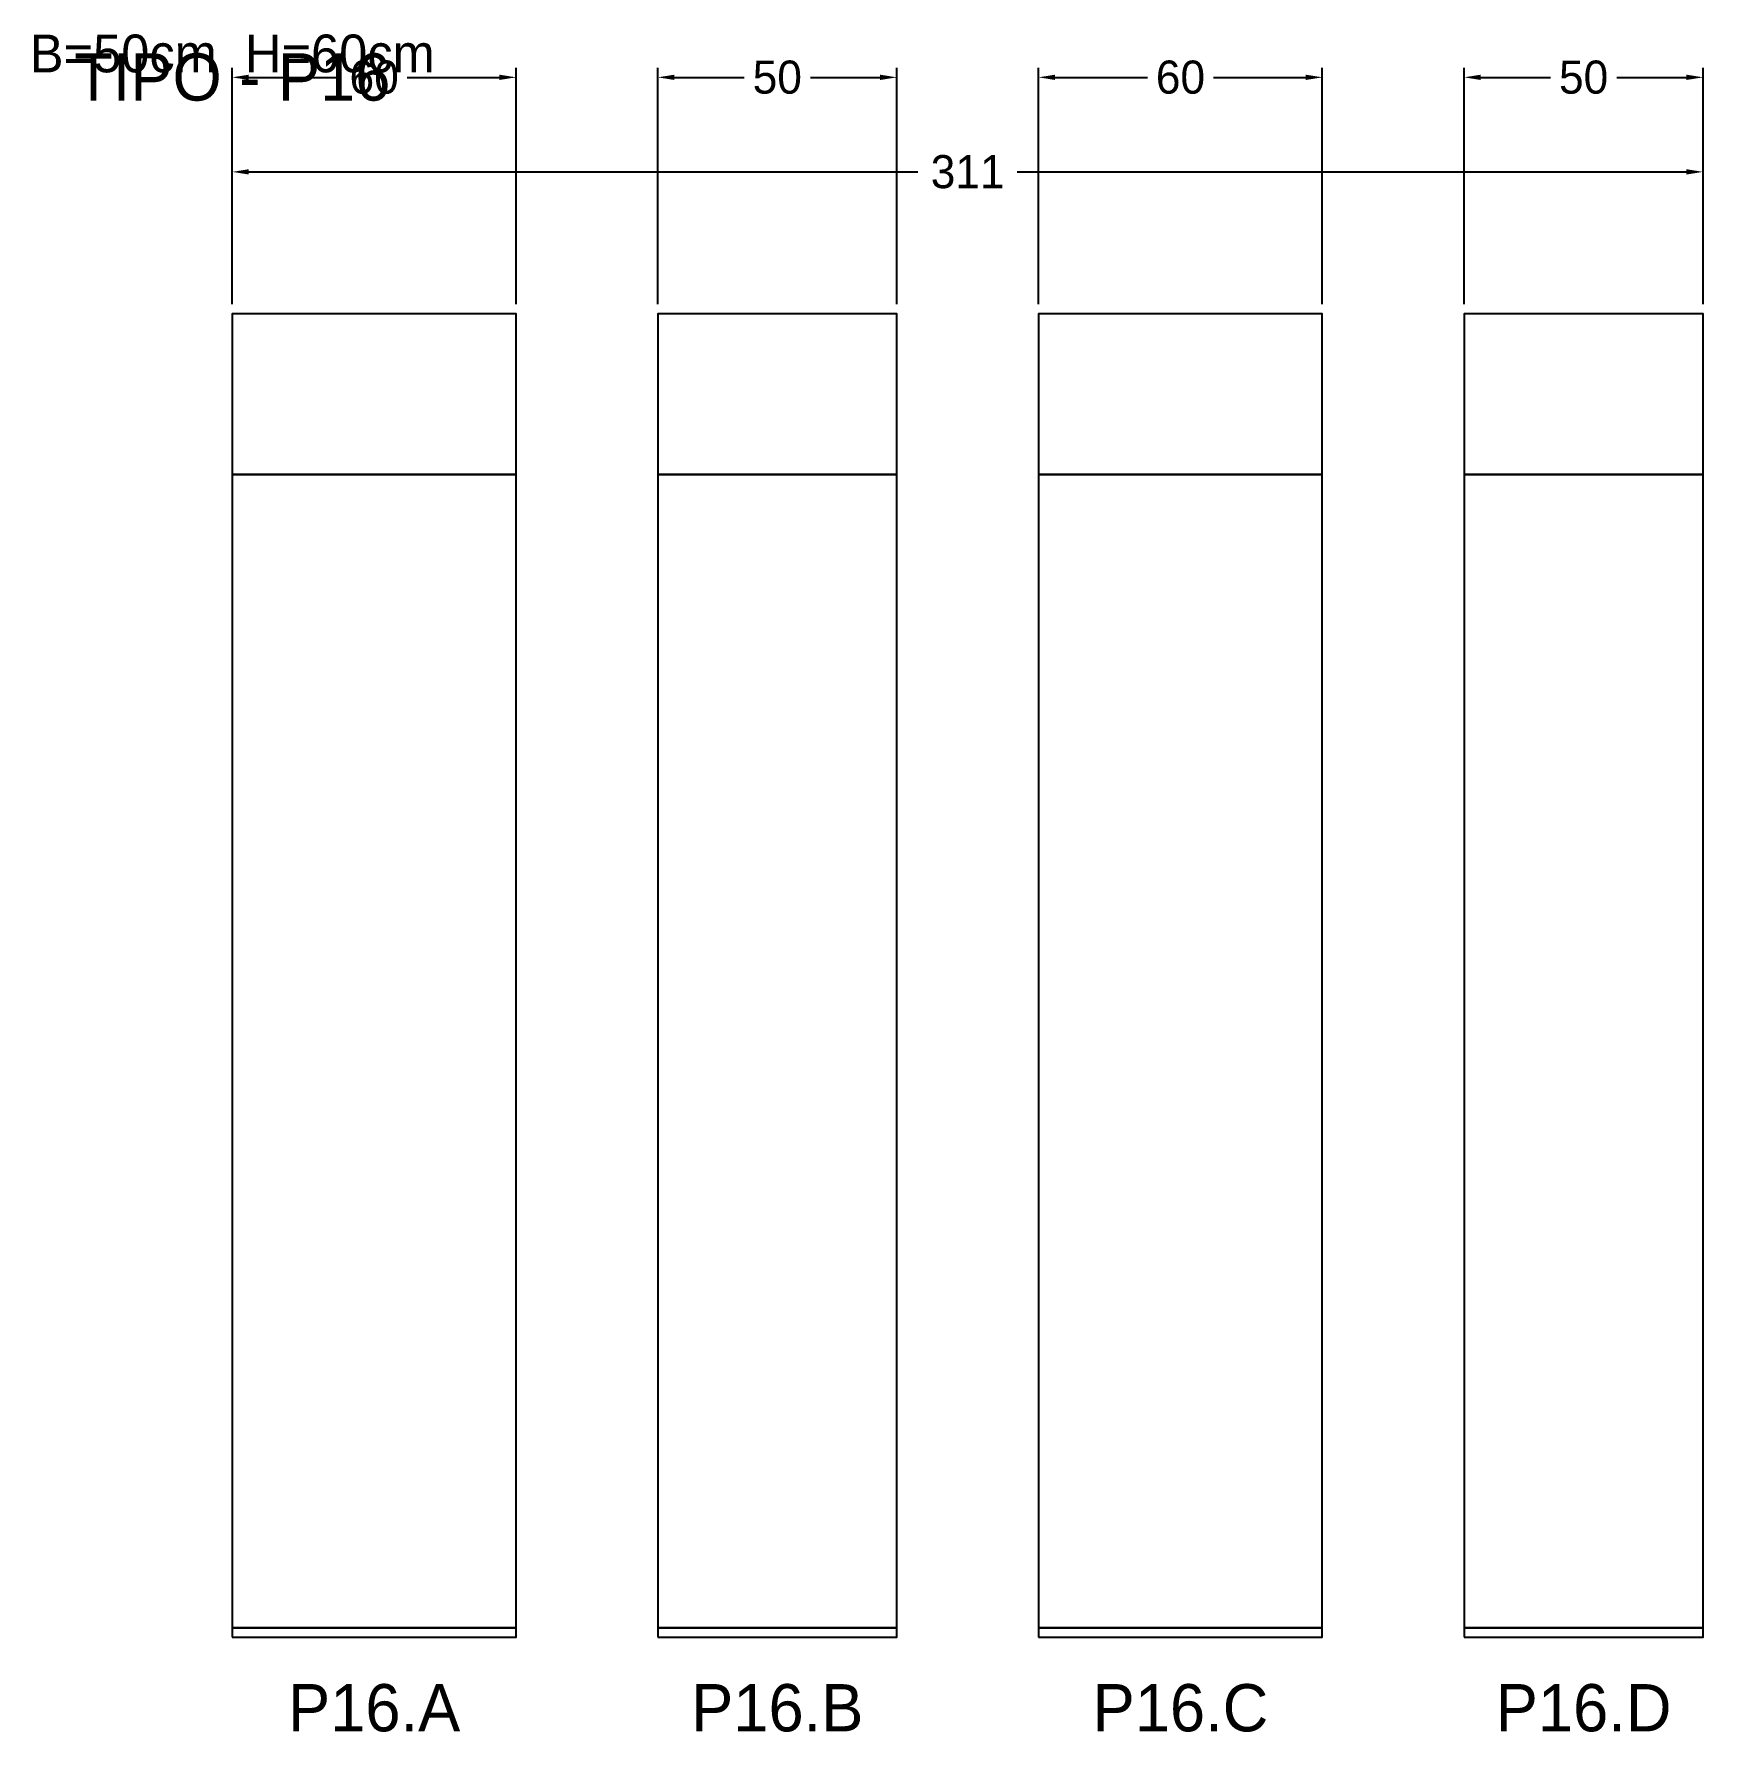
# Model space of a CAD drawing. Header units: metres. Extents: x -42 to 311, y -20 to 339.
import ezdxf

# ---------------------------------------------------------------- set-up
doc = ezdxf.new("R2010")
doc.units = ezdxf.units.M
for name, color, linetype in [('COTA', 3, 'Continuous'), ('Cota Secao (2x)', 3, 'Continuous'), ('NOMENCLATURA', 1, 'Continuous'), ('Paineis', 7, 'Continuous'), ('Texto Secao', 2, 'Continuous')]:
    doc.layers.add(name, color=color, linetype=linetype)
doc.dimstyles.new('COTA', dxfattribs={"dimtxt": 7, "dimasz": 3.5, "dimexe": 2, "dimexo": 2, "dimgap": 1.5, "dimtad": 1, "dimdec": 1, "dimcen": 2.5, "dimclrd": 3, "dimclre": 3, "dimclrt": 3, "dimazin": 3, "dimtfac": 1, "dimtmove": 0, "dimatfit": 3})

# ---------------------------------------------------------------- blocks, each defined once
blk = doc.blocks.new('_CLOSEDFILLED')
at = {"color": 0, "linetype": 'BYBLOCK'}
blk.add_solid([(-1, 0.16), (0, 0), (-1, -0.16)], dxfattribs=at)
blk = doc.blocks.new('*D1')
at = {"color": 3}
for p, q in [((0, 282), (0, 312)), ((3.5, 310), (145, 310)), ((166, 310), (307.5, 310)), ((311, 282), (311, 312))]:
    blk.add_line(p, q, dxfattribs=at)
at = {"layer": 'Defpoints'}
for p in [(0, 310), (0, 280), (311, 280)]:
    blk.add_point(p, dxfattribs=at)
at = {"layer": 'COTA', "color": 3, "xscale": 3.5, "yscale": 3.5, "rotation": 180}
blk.add_blockref('_CLOSEDFILLED', (0, 310), dxfattribs=at)
at = {"layer": 'COTA', "color": 3, "xscale": 3.5, "yscale": 3.5}
blk.add_blockref('_CLOSEDFILLED', (311, 310), dxfattribs=at)
at = {"layer": 'COTA', "color": 3, "insert": (155.5, 310), "char_height": 7, "attachment_point": 5}
blk.add_mtext('311', dxfattribs=at)
blk = doc.blocks.new('*D2')
at = {"color": 3}
for p, q in [((0, 282), (0, 332)), ((60, 282), (60, 332)), ((3.5, 330), (23, 330)), ((37, 330), (56.5, 330))]:
    blk.add_line(p, q, dxfattribs=at)
at = {"layer": 'Defpoints'}
for p in [(0, 330), (0, 280), (60, 280)]:
    blk.add_point(p, dxfattribs=at)
at = {"layer": 'COTA', "color": 3, "xscale": 3.5, "yscale": 3.5, "rotation": 180}
blk.add_blockref('_CLOSEDFILLED', (0, 330), dxfattribs=at)
at = {"layer": 'COTA', "color": 3, "xscale": 3.5, "yscale": 3.5}
blk.add_blockref('_CLOSEDFILLED', (60, 330), dxfattribs=at)
at = {"layer": 'COTA', "color": 3, "insert": (30, 330), "char_height": 7, "attachment_point": 5}
blk.add_mtext('60', dxfattribs=at)
blk = doc.blocks.new('*D3')
at = {"color": 3}
for p, q in [((90, 282), (90, 332)), ((140.5, 282), (140.5, 332)), ((93.5, 330), (108.25, 330)), ((122.25, 330), (137, 330))]:
    blk.add_line(p, q, dxfattribs=at)
at = {"layer": 'Defpoints'}
for p in [(90, 330), (90, 280), (140.5, 280)]:
    blk.add_point(p, dxfattribs=at)
at = {"layer": 'COTA', "color": 3, "xscale": 3.5, "yscale": 3.5, "rotation": 180}
blk.add_blockref('_CLOSEDFILLED', (90, 330), dxfattribs=at)
at = {"layer": 'COTA', "color": 3, "xscale": 3.5, "yscale": 3.5}
blk.add_blockref('_CLOSEDFILLED', (140.5, 330), dxfattribs=at)
at = {"layer": 'COTA', "color": 3, "insert": (115.25, 330), "char_height": 7, "attachment_point": 5}
blk.add_mtext('50', dxfattribs=at)
blk = doc.blocks.new('*D4')
at = {"color": 3}
for p, q in [((170.5, 282), (170.5, 332)), ((230.5, 282), (230.5, 332)), ((174, 330), (193.5, 330)), ((207.5, 330), (227, 330))]:
    blk.add_line(p, q, dxfattribs=at)
at = {"layer": 'Defpoints'}
for p in [(170.5, 330), (170.5, 280), (230.5, 280)]:
    blk.add_point(p, dxfattribs=at)
at = {"layer": 'COTA', "color": 3, "xscale": 3.5, "yscale": 3.5, "rotation": 180}
blk.add_blockref('_CLOSEDFILLED', (170.5, 330), dxfattribs=at)
at = {"layer": 'COTA', "color": 3, "xscale": 3.5, "yscale": 3.5}
blk.add_blockref('_CLOSEDFILLED', (230.5, 330), dxfattribs=at)
at = {"layer": 'COTA', "color": 3, "insert": (200.5, 330), "char_height": 7, "attachment_point": 5}
blk.add_mtext('60', dxfattribs=at)
blk = doc.blocks.new('*D5')
at = {"color": 3}
for p, q in [((260.5, 282), (260.5, 332)), ((311, 282), (311, 332)), ((264, 330), (278.75, 330)), ((292.75, 330), (307.5, 330))]:
    blk.add_line(p, q, dxfattribs=at)
at = {"layer": 'Defpoints'}
for p in [(260.5, 330), (260.5, 280), (311, 280)]:
    blk.add_point(p, dxfattribs=at)
at = {"layer": 'COTA', "color": 3, "xscale": 3.5, "yscale": 3.5, "rotation": 180}
blk.add_blockref('_CLOSEDFILLED', (260.5, 330), dxfattribs=at)
at = {"layer": 'COTA', "color": 3, "xscale": 3.5, "yscale": 3.5}
blk.add_blockref('_CLOSEDFILLED', (311, 330), dxfattribs=at)
at = {"layer": 'COTA', "color": 3, "insert": (285.75, 330), "char_height": 7, "attachment_point": 5}
blk.add_mtext('50', dxfattribs=at)

msp = doc.modelspace()

# ---------------------------------------------------------------- linework, layer by layer
at = {"layer": 'Paineis'}
for points in [[(0, 246), (60, 246), (60, 280), (0, 280)], [(90, 246), (140.5, 246), (140.5, 280), (90, 280)], [(170.5, 246), (230.5, 246), (230.5, 280), (170.5, 280)], [(260.5, 246), (311, 246), (311, 280), (260.5, 280)], [(0, 2), (60, 2), (60, 246), (0, 246)], [(90, 2), (140.5, 2), (140.5, 246), (90, 246)], [(170.5, 2), (230.5, 2), (230.5, 246), (170.5, 246)], [(260.5, 2), (311, 2), (311, 246), (260.5, 246)], [(0, 0), (60, 0), (60, 2), (0, 2)], [(90, 0), (140.5, 0), (140.5, 2), (90, 2)], [(170.5, 0), (230.5, 0), (230.5, 2), (170.5, 2)], [(260.5, 0), (311, 0), (311, 2), (260.5, 2)]]:
    msp.add_lwpolyline(points, close=True, dxfattribs=at)

# ---------------------------------------------------------------- texts
at = {"layer": 'Cota Secao (2x)', "insert": (0, 335), "char_height": 8, "width": 331, "attachment_point": 5}
msp.add_mtext('B=50cm  H=60cm', dxfattribs=at)
at = {"layer": 'NOMENCLATURA', "insert": (0, 330), "char_height": 10, "width": 300, "attachment_point": 5}
msp.add_mtext('TIPO - P16', dxfattribs=at)
at = {"layer": 'Texto Secao', "char_height": 10, "attachment_point": 5}
for s, insert, width in [('P16.A', (30, -15), 80), ('P16.B', (115.25, -15), 70.5), ('P16.C', (200.5, -15), 80), ('P16.D', (285.75, -15), 70.5)]:
    msp.add_mtext(s, dxfattribs=dict(at, insert=insert, width=width))

# ---------------------------------------------------------------- dimensions: what is measured, and where the dimension line sits
at = {"layer": 'COTA'}
for base, p1, p2, picture, middle in [((0, 330), (0, 280), (60, 280), '*D2', (30, 330)), ((90, 330), (90, 280), (140.5, 280), '*D3', (115.25, 330)), ((170.5, 330), (170.5, 280), (230.5, 280), '*D4', (200.5, 330)), ((260.5, 330), (260.5, 280), (311, 280), '*D5', (285.75, 330)), ((0, 310), (0, 280), (311, 280), '*D1', (155.5, 310))]:
    dim = msp.add_linear_dim(base=base, p1=p1, p2=p2, dimstyle='COTA', dxfattribs=at)
    dim.commit()
    dim.dimension.update_dxf_attribs({"geometry": picture, "text_midpoint": middle})

doc.saveas('drawing.dxf')
